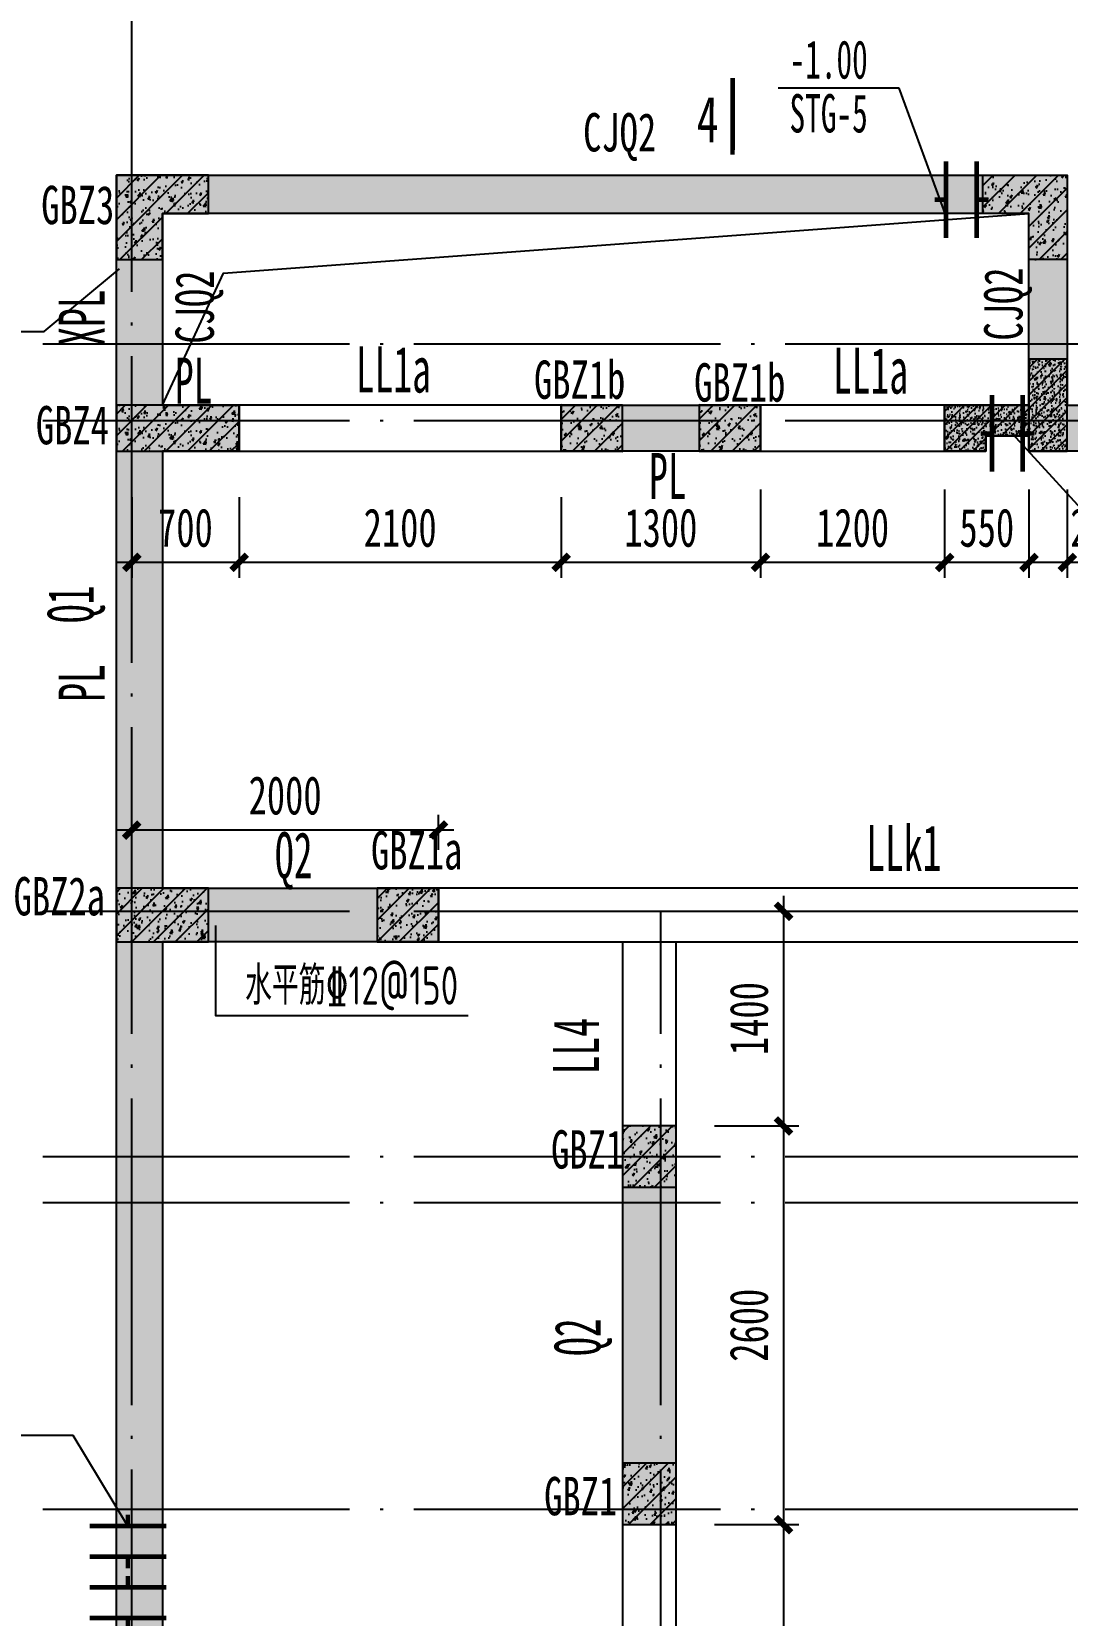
# Model space of a CAD drawing. Extents: x -3200781797 to -8106663, y 494714 to 1244925.
# Drawn here: x -8172784 to -8166032, y 610801 to 621129 of the extents above; entities that cross this region are included whole.
import ezdxf

# ---------------------------------------------------------------- set-up
doc = ezdxf.new("R2010")
doc.units = 0
doc.header["$LTSCALE"] = 1000
doc.header["$MEASUREMENT"] = 0
for name, pattern in [('3#-轴线$0$DOTE', [2.42, 2, -0.2, 0.02, -0.2]), ('3#4#5#模板$0$CONTINOUS', [0]), ('CONTINOUS', [0]), ('DASH', [0.35, 0.25, -0.1])]:
    doc.linetypes.add(name, pattern=pattern)
doc.layers.get('Defpoints').update_dxf_attribs({"color": 30, "linetype": 'DASH'})
for name, color, linetype in [('1----SD', 40, 'Continuous'), ('3#-夹层$0$S-SLAB-HOLE', 5, 'Continuous'), ('3#-夹层$0$S-WALL', 40, 'Continuous'), ('3#-夹层$0$S-WALL-BEAM', 120, 'Continuous'), ('3#-夹层$0$S-WALL-HATC', 253, 'Continuous'), ('3#-轴线$0$A-ANNO-DOTE', 10, '3#-轴线$0$DOTE'), ('3#4#5#模板$0$S-ANNO-TEXT', 7, 'Continuous'), ('3#4#5#模板$0$S-SLAB-TEXT', 120, 'Continuous'), ('3#4#5#模板$0$S-WALL-COLU', 252, '3#4#5#模板$0$CONTINOUS'), ('3#4#5#模板$0$S-WALL-COLU-HATC', 16, 'Continuous'), ('DIM', 3, 'Continuous'), ('DIM_其它', 3, 'Continuous'), ('S-PC-FQ-WYQ', 4, 'Continuous'), ('S-WALL-BEAM-TEXT', 2, 'Continuous'), ('S-WALL-COLU-TEXT', 2, 'Continuous'), ('S-WALL-DIMS', 50, 'Continuous'), ('THICK', 6, 'Continuous')]:
    doc.layers.add(name, color=color, linetype=linetype)
doc.layers.add('3#4#5#模板$0$结构板边线', color=2, linetype='Continuous', plot=False)
doc.layers.add('WALL-TEXT', color=2, linetype='Continuous', lineweight=25)
doc.layers.add('设备条件', color=5, linetype='Continuous', lineweight=30)
doc.styles.add('TSSD_Dimension', font='', dxfattribs={"width": 0.7})
doc.styles.add('TSSD_Rein', font='tssdeng.shx', dxfattribs={"width": 0.7, "bigfont": 'hztxt.shx'})
doc.styles.add('楷体', font='', dxfattribs={"width": 0.6})
doc.styles.add('楷体GB312', font='', dxfattribs={"width": 0.8})
doc.styles.get('TSSD_Dimension').set_extended_font_data('KaiTi_GB2312')
doc.styles.get('楷体').set_extended_font_data('KaiTi_GB2312')
doc.styles.get('楷体GB312').set_extended_font_data('楷体_GB2312')
doc.dimstyles.new('TSSD_100_100', dxfattribs={"dimtxt": 250, "dimasz": 100, "dimexe": 100, "dimexo": 250, "dimgap": 100, "dimtad": 1, "dimdec": 0, "dimzin": 0, "dimdsep": 46, "dimtxsty": 'TSSD_Dimension', "dimblk": 'ARCHTICK', "dimcen": 0, "dimdle": 100, "dimclrt": 7, "dimadec": 0, "dimazin": 0, "dimtfac": 1, "dimtdec": 0, "dimtix": 1, "dimtmove": 2, "dimatfit": 3, "dimfxl": 1, "dimtolj": 1, "dimtzin": 0, "dimarcsym": 0})
pattern_1 = [(45, (-8314973.59, 687149.62), (-44.194174, 44.194174), [])]

# ---------------------------------------------------------------- blocks, each defined once
blk = doc.blocks.new('_ArchTick')
at = {"color": 0, "linetype": 'ByBlock', "const_width": 0.4}
blk.add_lwpolyline([(-0.5, -0.5), (0.5, 0.5)], dxfattribs=at)
blk = doc.blocks.new('*D310')
at = {"layer": 'Defpoints', "color": 0, "transparency": 16777216}
for p in [(-8168582, 613993), (-8168582, 611393), (-8167882, 611393)]:
    blk.add_point(p, dxfattribs=at)
at = {"layer": 'S-WALL-DIMS', "color": 0, "lineweight": -2, "transparency": 16777216}
for p, q in [((-8167882, 614093), (-8167882, 611293)), ((-8168332, 613993), (-8167782, 613993)), ((-8168332, 611393), (-8167782, 611393))]:
    blk.add_line(p, q, dxfattribs=at)
at = {"layer": 'S-WALL-DIMS', "color": 0, "lineweight": -2, "transparency": 16777216, "xscale": 100, "yscale": 100, "zscale": 100}
for p, rotation in [((-8167882, 613993), 90), ((-8167882, 611393), 270)]:
    blk.add_blockref('_ArchTick', p, dxfattribs=dict(at, rotation=rotation))
at = {"layer": 'S-WALL-DIMS', "color": 7, "transparency": 16777216, "insert": (-8168107, 612693), "char_height": 250, "attachment_point": 5, "rotation": 90, "style": 'TSSD_Dimension'}
blk.add_mtext('\\A1;2600', dxfattribs=at)
blk = doc.blocks.new('*D205')
at = {"layer": 'Defpoints', "color": 0, "transparency": 16777216}
for p in [(-8168582, 615393), (-8168582, 613993), (-8167882, 613993)]:
    blk.add_point(p, dxfattribs=at)
at = {"layer": 'S-WALL-DIMS', "color": 0, "lineweight": -2, "transparency": 16777216}
for p, q in [((-8167882, 615493), (-8167882, 613893)), ((-8168332, 615393), (-8167782, 615393)), ((-8168332, 613993), (-8167782, 613993))]:
    blk.add_line(p, q, dxfattribs=at)
at = {"layer": 'S-WALL-DIMS', "color": 0, "lineweight": -2, "transparency": 16777216, "xscale": 100, "yscale": 100, "zscale": 100}
for p, rotation in [((-8167882, 615393), 90), ((-8167882, 613993), 270)]:
    blk.add_blockref('_ArchTick', p, dxfattribs=dict(at, rotation=rotation))
at = {"layer": 'S-WALL-DIMS', "color": 7, "transparency": 16777216, "insert": (-8168107, 614693), "char_height": 250, "attachment_point": 5, "rotation": 90, "style": 'TSSD_Dimension'}
blk.add_mtext('\\A1;1400', dxfattribs=at)
blk = doc.blocks.new('*D207')
at = {"layer": 'Defpoints', "color": 0, "transparency": 16777216}
for p in [(-8168582, 611393), (-8168582, 608593), (-8167882, 608593)]:
    blk.add_point(p, dxfattribs=at)
at = {"layer": 'S-WALL-DIMS', "color": 0, "lineweight": -2, "transparency": 16777216}
for p, q in [((-8167882, 611493), (-8167882, 608493)), ((-8168332, 611393), (-8167782, 611393)), ((-8168332, 608593), (-8167782, 608593))]:
    blk.add_line(p, q, dxfattribs=at)
at = {"layer": 'S-WALL-DIMS', "color": 0, "lineweight": -2, "transparency": 16777216, "xscale": 100, "yscale": 100, "zscale": 100}
for p, rotation in [((-8167882, 611393), 90), ((-8167882, 608593), 270)]:
    blk.add_blockref('_ArchTick', p, dxfattribs=dict(at, rotation=rotation))
at = {"layer": 'S-WALL-DIMS', "color": 7, "transparency": 16777216, "insert": (-8168107, 609993), "char_height": 250, "attachment_point": 5, "rotation": 90, "style": 'TSSD_Dimension'}
blk.add_mtext('\\A1;2800', dxfattribs=at)
blk = doc.blocks.new('*D613')
at = {"layer": 'Defpoints', "color": 0, "transparency": 16777216}
for p in [(-8172132, 618343), (-8171432, 618343), (-8172132, 617668)]:
    blk.add_point(p, dxfattribs=at)
at = {"layer": 'S-WALL-DIMS', "color": 0, "lineweight": -2, "transparency": 16777216}
for p, q in [((-8172132, 618093), (-8172132, 617568)), ((-8171432, 618093), (-8171432, 617568)), ((-8171332, 617668), (-8172232, 617668))]:
    blk.add_line(p, q, dxfattribs=at)
at = {"layer": 'S-WALL-DIMS', "color": 0, "lineweight": -2, "transparency": 16777216, "xscale": 100, "yscale": 100, "zscale": 100, "rotation": 180}
blk.add_blockref('_ArchTick', (-8172132, 617668), dxfattribs=at)
at = {"layer": 'S-WALL-DIMS', "color": 0, "lineweight": -2, "transparency": 16777216, "xscale": 100, "yscale": 100, "zscale": 100}
blk.add_blockref('_ArchTick', (-8171432, 617668), dxfattribs=at)
at = {"layer": 'S-WALL-DIMS', "color": 7, "transparency": 16777216, "insert": (-8171782, 617893), "char_height": 250, "attachment_point": 5, "style": 'TSSD_Dimension'}
blk.add_mtext('\\A1;700', dxfattribs=at)
blk = doc.blocks.new('*D614')
at = {"layer": 'Defpoints', "color": 0, "transparency": 16777216}
for p in [(-8171432, 618343), (-8169332, 618343), (-8171432, 617668)]:
    blk.add_point(p, dxfattribs=at)
at = {"layer": 'S-WALL-DIMS', "color": 0, "lineweight": -2, "transparency": 16777216}
for p, q in [((-8171432, 618093), (-8171432, 617568)), ((-8169332, 618093), (-8169332, 617568)), ((-8169232, 617668), (-8171532, 617668))]:
    blk.add_line(p, q, dxfattribs=at)
at = {"layer": 'S-WALL-DIMS', "color": 0, "lineweight": -2, "transparency": 16777216, "xscale": 100, "yscale": 100, "zscale": 100, "rotation": 180}
blk.add_blockref('_ArchTick', (-8171432, 617668), dxfattribs=at)
at = {"layer": 'S-WALL-DIMS', "color": 0, "lineweight": -2, "transparency": 16777216, "xscale": 100, "yscale": 100, "zscale": 100}
blk.add_blockref('_ArchTick', (-8169332, 617668), dxfattribs=at)
at = {"layer": 'S-WALL-DIMS', "color": 7, "transparency": 16777216, "insert": (-8170382, 617893), "char_height": 250, "attachment_point": 5, "style": 'TSSD_Dimension'}
blk.add_mtext('\\A1;2100', dxfattribs=at)
blk = doc.blocks.new('*D615')
at = {"layer": 'Defpoints', "color": 0, "transparency": 16777216}
for p in [(-8169332, 618343), (-8168032, 618393), (-8169332, 617668)]:
    blk.add_point(p, dxfattribs=at)
at = {"layer": 'S-WALL-DIMS', "color": 0, "lineweight": -2, "transparency": 16777216}
for p, q in [((-8168032, 618143), (-8168032, 617568)), ((-8169332, 618093), (-8169332, 617568)), ((-8167932, 617668), (-8169432, 617668))]:
    blk.add_line(p, q, dxfattribs=at)
at = {"layer": 'S-WALL-DIMS', "color": 0, "lineweight": -2, "transparency": 16777216, "xscale": 100, "yscale": 100, "zscale": 100, "rotation": 180}
blk.add_blockref('_ArchTick', (-8169332, 617668), dxfattribs=at)
at = {"layer": 'S-WALL-DIMS', "color": 0, "lineweight": -2, "transparency": 16777216, "xscale": 100, "yscale": 100, "zscale": 100}
blk.add_blockref('_ArchTick', (-8168032, 617668), dxfattribs=at)
at = {"layer": 'S-WALL-DIMS', "color": 7, "transparency": 16777216, "insert": (-8168682, 617893), "char_height": 250, "attachment_point": 5, "style": 'TSSD_Dimension'}
blk.add_mtext('\\A1;1300', dxfattribs=at)
blk = doc.blocks.new('*D616')
at = {"layer": 'Defpoints', "color": 0, "transparency": 16777216}
for p in [(-8168032, 618393), (-8166832, 618393), (-8168032, 617668)]:
    blk.add_point(p, dxfattribs=at)
at = {"layer": 'S-WALL-DIMS', "color": 0, "lineweight": -2, "transparency": 16777216}
for p, q in [((-8168032, 618143), (-8168032, 617568)), ((-8166832, 618143), (-8166832, 617568)), ((-8166732, 617668), (-8168132, 617668))]:
    blk.add_line(p, q, dxfattribs=at)
at = {"layer": 'S-WALL-DIMS', "color": 0, "lineweight": -2, "transparency": 16777216, "xscale": 100, "yscale": 100, "zscale": 100, "rotation": 180}
blk.add_blockref('_ArchTick', (-8168032, 617668), dxfattribs=at)
at = {"layer": 'S-WALL-DIMS', "color": 0, "lineweight": -2, "transparency": 16777216, "xscale": 100, "yscale": 100, "zscale": 100}
blk.add_blockref('_ArchTick', (-8166832, 617668), dxfattribs=at)
at = {"layer": 'S-WALL-DIMS', "color": 7, "transparency": 16777216, "insert": (-8167432, 617893), "char_height": 250, "attachment_point": 5, "style": 'TSSD_Dimension'}
blk.add_mtext('\\A1;1200', dxfattribs=at)
blk = doc.blocks.new('*D617')
at = {"layer": 'Defpoints', "color": 0, "transparency": 16777216}
for p in [(-8166832, 618393), (-8166282, 618393), (-8166832, 617668)]:
    blk.add_point(p, dxfattribs=at)
at = {"layer": 'S-WALL-DIMS', "color": 0, "lineweight": -2, "transparency": 16777216}
for p, q in [((-8166832, 618143), (-8166832, 617568)), ((-8166282, 618143), (-8166282, 617568)), ((-8166182, 617668), (-8166932, 617668))]:
    blk.add_line(p, q, dxfattribs=at)
at = {"layer": 'S-WALL-DIMS', "color": 0, "lineweight": -2, "transparency": 16777216, "xscale": 100, "yscale": 100, "zscale": 100, "rotation": 180}
blk.add_blockref('_ArchTick', (-8166832, 617668), dxfattribs=at)
at = {"layer": 'S-WALL-DIMS', "color": 0, "lineweight": -2, "transparency": 16777216, "xscale": 100, "yscale": 100, "zscale": 100}
blk.add_blockref('_ArchTick', (-8166282, 617668), dxfattribs=at)
at = {"layer": 'S-WALL-DIMS', "color": 7, "transparency": 16777216, "insert": (-8166557, 617893), "char_height": 250, "attachment_point": 5, "style": 'TSSD_Dimension'}
blk.add_mtext('\\A1;550', dxfattribs=at)
blk = doc.blocks.new('*D618')
at = {"layer": 'Defpoints', "color": 0, "transparency": 16777216}
for p in [(-8172132, 615922), (-8172132, 615543), (-8170132, 615543)]:
    blk.add_point(p, dxfattribs=at)
at = {"layer": 'DIM', "color": 0, "lineweight": -2, "transparency": 16777216}
for p, q in [((-8172132, 615793), (-8172132, 616022)), ((-8170132, 615793), (-8170132, 616022)), ((-8170032, 615922), (-8172232, 615922))]:
    blk.add_line(p, q, dxfattribs=at)
at = {"layer": 'DIM', "color": 0, "lineweight": -2, "transparency": 16777216, "xscale": 100, "yscale": 100, "zscale": 100, "rotation": 180}
blk.add_blockref('_ArchTick', (-8172132, 615922), dxfattribs=at)
at = {"layer": 'DIM', "color": 0, "lineweight": -2, "transparency": 16777216, "xscale": 100, "yscale": 100, "zscale": 100}
blk.add_blockref('_ArchTick', (-8170132, 615922), dxfattribs=at)
at = {"layer": 'DIM', "color": 7, "transparency": 16777216, "insert": (-8171132, 616147), "char_height": 250, "attachment_point": 5, "style": 'TSSD_Dimension'}
blk.add_mtext('\\A1;2000', dxfattribs=at)
blk = doc.blocks.new('xpl-jia-3')
at = {"layer": 'S-WALL-BEAM-TEXT', "style": '楷体', "width": 0.6}
for s, p in [('XPL', (-8222309, 619081)), ('PL', (-8222309, 616759))]:
    blk.add_text(s, height=300, rotation=90, dxfattribs=at).set_placement(p)
for p in [(-8221851, 618704), (-8218759, 618082)]:
    blk.add_text('PL', height=300, dxfattribs=at).set_placement(p)
blk = doc.blocks.new('3-an-jia')
at = {"layer": 'S-WALL-COLU-TEXT', "style": '楷体GB312', "width": 0.7}
for s, p in [('GBZ3', (-7972664, 619869)), ('GBZ1b', (-7969451, 618730)), ('GBZ1b', (-7968407, 618712)), ('GBZ4', (-7972699, 618433)), ('GBZ1a', (-7970514, 615661)), ('GBZ2a', (-7972844, 615361)), ('GBZ1', (-7969340, 613710)), ('GBZ1', (-7969385, 611449))]:
    blk.add_text(s, height=250, dxfattribs=at).set_placement(p)
blk = doc.blocks.new('*D724')
at = {"layer": 'Defpoints', "color": 0, "transparency": 16777216}
for p in [(-8166282, 618393), (-8166032, 618393), (-8166282, 617668)]:
    blk.add_point(p, dxfattribs=at)
at = {"layer": 'S-WALL-DIMS', "color": 0, "lineweight": -2, "transparency": 16777216}
for p, q in [((-8166282, 618143), (-8166282, 617568)), ((-8166032, 618143), (-8166032, 617568)), ((-8165932, 617668), (-8166382, 617668))]:
    blk.add_line(p, q, dxfattribs=at)
at = {"layer": 'S-WALL-DIMS', "color": 0, "lineweight": -2, "transparency": 16777216, "xscale": 100, "yscale": 100, "zscale": 100, "rotation": 180}
blk.add_blockref('_ArchTick', (-8166282, 617668), dxfattribs=at)
at = {"layer": 'S-WALL-DIMS', "color": 0, "lineweight": -2, "transparency": 16777216, "xscale": 100, "yscale": 100, "zscale": 100}
blk.add_blockref('_ArchTick', (-8166032, 617668), dxfattribs=at)
at = {"layer": 'S-WALL-DIMS', "color": 7, "transparency": 16777216, "insert": (-8165834, 617893), "char_height": 250, "attachment_point": 5, "style": 'TSSD_Dimension'}
blk.add_mtext('\\A1;250', dxfattribs=at)
blk = doc.blocks.new('q1')
at = {"layer": 'WALL-TEXT', "style": '楷体', "width": 0.6}
for s, rotation, p in [('Q1', 90, (-8168181, 468569)), ('Q2', 89.9999, (-8164876, 463790))]:
    blk.add_text(s, height=300, rotation=rotation, dxfattribs=at).set_placement(p)
blk.add_text('Q2', height=300, dxfattribs=at).set_placement((-8166999, 466906))
blk = doc.blocks.new('$VALVE$00000553')
at = {"const_width": 30}
for points in [[(0, 100), (-250, 100), (-250, 100)], [(0, 100), (0, 175)], [(0, 100), (250, 100), (250, 100)], [(-250, -100), (-250, -100), (0, -100)], [(250, -100), (250, -100), (0, -100)], [(0, -175), (0, -100)]]:
    blk.add_lwpolyline(points, dxfattribs=at)
blk = doc.blocks.new('A$C5af27e0e')
at = {"layer": 'DIM_其它'}
for p, q in [((-3796, 5577), (-4586, 5577)), ((-3490, 4742), (-3796, 5577)), ((-3060, 3325), (-2188, 2372)), ((-9182, -3209), (-10089, -3209)), ((-8825, -3800), (-9182, -3209))]:
    blk.add_line(p, q, dxfattribs=at)
at = {"layer": '1----SD', "linetype": 'CONTINOUS'}
for p, rotation in [((-3390, 4850), 270), ((-3090, 3325), 270), ((-8825, -3900), 180), ((-8825, -4300), 180)]:
    blk.add_blockref('$VALVE$00000553', p, dxfattribs=dict(at, rotation=rotation))
at = {"layer": '设备条件', "color": 40, "style": '楷体', "width": 0.6}
for s, p in [('-1.00', (-4511, 5639)), ('STG-5', (-4511, 5288))]:
    blk.add_text(s, height=250, dxfattribs=at).set_placement(p)
blk = doc.blocks.new('3#-轴线')
at = {"layer": '3#-轴线$0$A-ANNO-DOTE'}
for points in [[(0, -16100), (0, 5500)], [(-3000, 500), (44800, 500)], [(-3000, 0), (44800, 0)], [(-3000, -3200), (44800, -3200)], [(3450, -16100), (3450, -3200)], [(-3000, -4800), (44800, -4800)], [(-3000, -5100), (44800, -5100)], [(-3000, -7100), (44800, -7100)]]:
    blk.add_lwpolyline(points, dxfattribs=at)
blk = doc.blocks.new('3#-夹层')
at = {"layer": '3#-夹层$0$S-WALL-HATC'}
h = blk.add_hatch(color=256, dxfattribs=at)
h.paths.add_polyline_path([(13550, -11200), (13950, -11200), (13950, -10850), (13550, -10850), (13550, -4800), (13550, -4700), (13250, -4700), (13250, -4800), (13250, -10900), (10600, -10900), (10600, -7200), (11750, -7200), (11750, -4700), (8800, -4700), (8800, -4600), (8500, -4600), (8500, -5000), (9050, -5000), (9050, -7300), (10300, -7300), (10300, -10850), (9850, -10850), (9850, -11200), (10300, -11200), (10300, -12400), (3550, -12400), (3550, -12000), (3200, -12000), (3200, -12400), (200, -12400), (200, -11200), (700, -11200), (700, -10850), (200, -10850), (200, -5050), (200, -4450), (200, -3400), (2000, -3400), (2000, -3050), (200, -3050), (200, -200), (700, -200), (700, 100), (200, 100), (200, 1350), (5850, 1350), (5850, 100), (5300, 100), (5300, -200), (5570, -200), (5570, -100), (5850, -100), (5850, -200), (6300, -200), (8500, -200), (8500, -3050), (7800, -3050), (7800, -3400), (8500, -3400), (8800, -3400), (8800, -3300), (8800, 100), (6100, 100), (6100, 1600), (-100, 1600), (-100, -11100), (-100, -12700), (3450, -12700), (10600, -12700), (10600, -11200), (13250, -11200), (13250, -12700), (28550, -12700), (28550, -11200), (31200, -11200), (31200, -12700), (41900, -12700), (41900, 1600), (35700, 1600), (35700, 100), (33000, 100), (33000, -3300), (33000, -3400), (33300, -3400), (34000, -3400), (34000, -3050), (33300, -3050), (33300, -200), (35500, -200), (35950, -200), (35950, -100), (36230, -100), (36230, -200), (36500, -200), (36500, 100), (35950, 100), (35950, 1350), (41600, 1350), (41600, 100), (41100, 100), (41100, -200), (41600, -200), (41600, -3050), (39800, -3050), (39800, -3400), (41600, -3400), (41600, -4450), (41600, -5050), (41600, -10850), (41100, -10850), (41100, -11200), (41600, -11200), (41600, -12400), (38600, -12400), (38600, -12000), (38250, -12000), (38250, -12400), (31500, -12400), (31500, -11200), (31950, -11200), (31950, -10850), (31500, -10850), (31500, -7300), (32750, -7300), (32750, -5000), (33300, -5000), (33300, -4600), (33000, -4600), (33000, -4700), (30050, -4700), (30050, -7200), (31200, -7200), (31200, -10900), (28550, -10900), (28550, -4800), (28550, -4700), (28250, -4700), (28250, -4800), (28250, -10850), (27850, -10850), (27850, -11200), (28250, -11200), (28250, -12400), (21075, -12400), (21075, -11200), (21600, -11200), (21600, -10850), (21075, -10850), (21075, -5300), (21800, -5300), (21800, -3400), (24100, -3400), (24450, -3400), (26148, -3400), (26148, -3100), (24350, -3100), (21500, -3100), (21500, -5000), (20900, -5000), (20300, -5000), (20300, -3100), (17452, -3100), (15652, -3100), (15652, -3400), (17350, -3400), (17700, -3400), (20000, -3400), (20000, -5300), (20725, -5300), (20725, -10850), (20200, -10850), (20200, -11200), (20725, -11200), (20725, -12400), (13550, -12400)])
h.paths.add_polyline_path([(11550, -7000), (9350, -7000), (9350, -4900), (11550, -4900)], flags=16)
h.paths.add_polyline_path([(30250, -7000), (30250, -4900), (32450, -4900), (32450, -7000)], flags=16)
for points in [[(2800, -200), (2800, 100), (4100, 100), (4100, -200)], [(3550, -4600), (3200, -4600), (3200, -7200), (3550, -7200)]]:
    blk.add_hatch(color=256, dxfattribs=at).paths.add_polyline_path(points)
at = {"layer": '3#-夹层$0$S-SLAB-HOLE'}
blk.add_lwpolyline([(200, 100), (598, 961), (5850, 1350)], dxfattribs=at)
at = {"layer": '3#-夹层$0$S-WALL'}
for points in [[(-100, -11100), (-100, 1600), (6100, 1600), (6100, 1600), (6100, 100), (8800, 100)], [(6300, -200), (5850, -200), (5850, -100), (5570, -100), (5570, -200), (5300, -200), (5300, 100), (5850, 100), (5850, 1350), (200, 1350), (200, 100), (700, 100), (700, -200), (200, -200), (200, -3050), (2000, -3050), (2000, -3400), (200, -3400), (200, -4450), (200, -4450), (200, -5050), (200, -5050), (200, -10850)]]:
    blk.add_lwpolyline(points, dxfattribs=at)
for points in [[(2800, -200), (2800, 100), (4100, 100), (4100, -200)], [(3550, -4600), (3200, -4600), (3200, -7200), (3550, -7200)]]:
    blk.add_lwpolyline(points, close=True, dxfattribs=at)
at = {"layer": '3#-夹层$0$S-WALL-BEAM'}
for p, q in [((7800, -3050), (2000, -3050)), ((2000, -3400), (7800, -3400)), ((3200, -3400), (3200, -4600)), ((3550, -4600), (3550, -3400)), ((3200, -7200), (3200, -10000)), ((3550, -10000), (3550, -7200))]:
    blk.add_line(p, q, dxfattribs=at)
for points in [[(700, -200), (2800, -200), (2800, 100), (700, 100)], [(4100, -200), (5300, -200), (5300, 100), (4100, 100)]]:
    blk.add_lwpolyline(points, close=True, dxfattribs=at)
at = {"layer": '3#-夹层$0$S-SLAB-HOLE'}
blk.add_blockref('3#-轴线', (0, 0), dxfattribs=at)
blk = doc.blocks.new('3#4#5#模板$0$A$C3a591143')
at = {"layer": '3#4#5#模板$0$结构板边线'}
blk.add_lwpolyline([(3530, 13715), (3530, 14215), (4030, 14215)], dxfattribs=at)

msp = doc.modelspace()

# ---------------------------------------------------------------- hatches: boundary and pattern name
at = {"layer": '3#4#5#模板$0$S-WALL-COLU-HATC'}
h = msp.add_hatch(dxfattribs=at)
h.set_pattern_fill('ARMORED', color=256, scale=10, style=0)
h.set_pattern_definition([(50, (-4148.7, 150252.74), (143.4520365, -12.550427), [15, -165]), (355, (-4148.7, 150252.74), (-27.7502667, 150.4384267), [12, -132]), (100.4514, (-4136.75, 150251.7), (115.7018763, 137.8879084), [12.748038, -140.2284224]), (46.1842, (-4148.7, 150292.74), (213.4482097, -33.103803), [22.5, -247.5]), (96.6356, (-4130.91, 150289.99), (186.932541, 194.823574), [19.1220576, -210.3426]), (351.1842, (-4148.7, 150292.74), (186.932389, 194.82372), [18, -198]), (21, (-4128.7, 150282.74), (119.3814104, -80.5237781), [15, -165]), (326, (-4128.7, 150282.74), (48.6630664, 145.030009), [12, -132]), (71.4514, (-4118.75, 150276.03), (168.0445257, 64.5060993), [12.748038, -140.2284224]), (37.5, (-4148.7, 150252.744), (2.43197106, 66.57877077), [0, -130.4, 0, -134, 0, -132.5]), (7.5, (-4148.7, 150252.744), (52.6139075, 78.8823424), [0, -76.4, 0, -127.4, 0, -50.5]), (327.5, (-4193.3, 150252.744), (106.76448723, -4.51097435), [0, -50, 0, -156, 0, -207]), (317.5, (-4213.3, 150252.74), (116.6372339, 20.0209965), [0, -65, 0, -103.6, 0, -147]), (45, (-4148.7, 150252.74), (-70.7106781, 70.7106781), [])])
h.paths.add_polyline_path([(-8171932.3, 619942.8), (-8171632.3, 619942.8), (-8171632.3, 620192.8), (-8172232.3, 620192.8), (-8172232.3, 619642.8), (-8171932.3, 619642.8)])
h = msp.add_hatch(dxfattribs=at)
h.set_pattern_fill('ARMORED', color=256, scale=10, style=0)
h.set_pattern_definition([(50, (-3104.9, 150252.74), (143.4520365, -12.550427), [15, -165]), (355, (-3104.9, 150252.74), (-27.7502667, 150.4384267), [12, -132]), (100.4514, (-3092.94, 150251.7), (115.7018763, 137.8879084), [12.748038, -140.2284224]), (46.1842, (-3104.9, 150292.74), (213.4482097, -33.103803), [22.5, -247.5]), (96.6356, (-3087.1, 150289.99), (186.932541, 194.823574), [19.1220576, -210.3426]), (351.1842, (-3104.9, 150292.74), (186.932389, 194.82372), [18, -198]), (21, (-3084.9, 150282.74), (119.3814104, -80.5237781), [15, -165]), (326, (-3084.9, 150282.74), (48.6630664, 145.030009), [12, -132]), (71.4514, (-3074.95, 150276.03), (168.0445257, 64.5060993), [12.748038, -140.2284224]), (37.5, (-3104.895, 150252.744), (2.43197106, 66.57877077), [0, -130.4, 0, -134, 0, -132.5]), (7.5, (-3104.895, 150252.744), (52.6139075, 78.8823424), [0, -76.4, 0, -127.4, 0, -50.5]), (327.5, (-3149.495, 150252.744), (106.76448723, -4.51097435), [0, -50, 0, -156, 0, -207]), (317.5, (-3169.495, 150252.74), (116.6372339, 20.0209965), [0, -65, 0, -103.6, 0, -147]), (45, (-3104.89, 150252.74), (-70.7106781, 70.7106781), [])])
h.paths.add_polyline_path([(-8166282, 619942.8), (-8166582, 619942.8), (-8166582, 620192.8), (-8166032, 620192.8), (-8166032, 619642.8), (-8166282, 619642.8)])
h = msp.add_hatch(dxfattribs=at)
h.set_pattern_fill('AR-CONC', color=256, scale=10)
h.set_pattern_definition([(50, (-8153895.187, 381134.94), (71.726018, -6.275213), [7.5, -82.5]), (355, (-8153895.19, 381134.94), (-13.875133, 75.219213), [6, -66]), (100.4514, (-8153889.21, 381134.416), (57.850938, 68.943954), [6.37402, -70.114211]), (46.1842, (-8153895.19, 381154.94), (106.724105, -16.5519), [11.25, -123.75]), (96.6356, (-8153886.29, 381153.56), (93.46627, 97.411787), [9.56103, -105.1713]), (351.1842, (-8153895.19, 381154.94), (93.466195, 97.41186), [9, -99]), (21, (-8153885.187, 381149.94), (59.690705, -40.261889), [7.5, -82.5]), (326, (-8153885.19, 381149.94), (24.331533, 72.515005), [6, -66]), (71.4514, (-8153880.21, 381146.584), (84.022263, 32.25305), [6.37402, -70.114211]), (37.5, (-8153895.187, 381134.94), (1.2159855, 33.2893854), [0, -65.2, 0, -67, 0, -66.25]), (7.5, (-8153895.187, 381134.94), (26.306954, 39.441171), [0, -38.2, 0, -63.7, 0, -25.25]), (327.5, (-8153917.487, 381134.94), (53.3822436, -2.2554872), [0, -25, 0, -78, 0, -103.5]), (317.5, (-8153927.487, 381134.94), (58.318617, 10.010498), [0, -32.5, 0, -51.8, 0, -73.5])])
h.paths.add_polyline_path([(-8166032.3, 618992.8), (-8166282.3, 618992.8), (-8166282.3, 618392.8), (-8166032.3, 618392.8)])
h = msp.add_hatch(dxfattribs=at)
h.set_pattern_fill('ANSI31', color=256, scale=500, style=0)
h.set_pattern_definition(pattern_1)
h.paths.add_polyline_path([(-8166282.3, 618992.8), (-8166282.3, 618392.8), (-8166032.3, 618392.8), (-8166032.3, 618992.8)])
h = msp.add_hatch(dxfattribs=at)
h.set_pattern_fill('ARMORED', color=256, scale=10, style=0)
h.set_pattern_definition([(50, (-4148.7, 148702.74), (143.4520365, -12.550427), [15, -165]), (355, (-4148.7, 148702.74), (-27.7502667, 150.4384267), [12, -132]), (100.4514, (-4136.75, 148701.7), (115.7018763, 137.8879084), [12.748038, -140.2284224]), (46.1842, (-4148.7, 148742.74), (213.4482097, -33.103803), [22.5, -247.5]), (96.6356, (-4130.91, 148739.99), (186.932541, 194.823574), [19.1220576, -210.3426]), (351.1842, (-4148.7, 148742.74), (186.932389, 194.82372), [18, -198]), (21, (-4128.7, 148732.74), (119.3814104, -80.5237781), [15, -165]), (326, (-4128.7, 148732.74), (48.6630664, 145.030009), [12, -132]), (71.4514, (-4118.75, 148726.03), (168.0445257, 64.5060993), [12.748038, -140.2284224]), (37.5, (-4148.7, 148702.744), (2.43197106, 66.57877077), [0, -130.4, 0, -134, 0, -132.5]), (7.5, (-4148.7, 148702.744), (52.6139075, 78.8823424), [0, -76.4, 0, -127.4, 0, -50.5]), (327.5, (-4193.3, 148702.744), (106.76448723, -4.51097435), [0, -50, 0, -156, 0, -207]), (317.5, (-4213.3, 148702.74), (116.6372339, 20.0209965), [0, -65, 0, -103.6, 0, -147]), (45, (-4148.7, 148702.74), (-70.7106781, 70.7106781), [])])
h.paths.add_polyline_path([(-8171932.3, 618392.8), (-8171432.3, 618392.8), (-8171432.3, 618692.8), (-8172232.3, 618692.8), (-8172232.3, 618392.8)])
h = msp.add_hatch(dxfattribs=at)
h.set_pattern_fill('ARMORED', color=256, scale=20, style=0)
h.set_pattern_definition([(50, (-2473.7, 151826.74), (143.4520365, -12.550427), [15, -165]), (355, (-2473.7, 151826.74), (-27.7502667, 150.4384267), [12, -132]), (100.4514, (-2461.75, 151825.7), (115.7018763, 137.8879084), [12.748038, -140.2284224]), (46.1842, (-2473.7, 151866.74), (213.4482097, -33.103803), [22.5, -247.5]), (96.6356, (-2455.91, 151863.98), (186.932541, 194.823574), [19.1220576, -210.3426]), (351.1842, (-2473.7, 151866.74), (186.932389, 194.82372), [18, -198]), (21, (-2453.7, 151856.74), (119.3814104, -80.5237781), [15, -165]), (326, (-2453.7, 151856.74), (48.6630664, 145.030009), [12, -132]), (71.4514, (-2443.75, 151850.03), (168.0445257, 64.5060993), [12.748038, -140.2284224]), (37.5, (-2473.7, 151826.74), (2.43197106, 66.57877077), [0, -130.4, 0, -134, 0, -132.5]), (7.5, (-2473.7, 151826.74), (52.6139075, 78.8823424), [0, -76.4, 0, -127.4, 0, -50.5]), (327.5, (-2518.3, 151826.74), (106.76448723, -4.51097435), [0, -50, 0, -156, 0, -207]), (317.5, (-2538.3, 151826.74), (116.6372339, 20.0209965), [0, -65, 0, -103.6, 0, -147]), (45, (-2473.7, 151826.74), (-70.7106781, 70.7106781), [])])
h.paths.add_polyline_path([(-8169332.3, 618694.8), (-8169332.3, 618392.8), (-8168932.3, 618391.8), (-8168932.3, 618692.8)])
h = msp.add_hatch(dxfattribs=at)
h.set_pattern_fill('ARMORED', color=256, scale=20, style=0)
h.set_pattern_definition([(50, (-1573.7, 151827.74), (143.4520365, -12.550427), [15, -165]), (355, (-1573.7, 151827.74), (-27.7502667, 150.4384267), [12, -132]), (100.4514, (-1561.75, 151826.7), (115.7018763, 137.8879084), [12.748038, -140.2284224]), (46.1842, (-1573.7, 151867.74), (213.4482097, -33.103803), [22.5, -247.5]), (96.6356, (-1555.91, 151864.98), (186.932541, 194.823574), [19.1220576, -210.3426]), (351.1842, (-1573.7, 151867.74), (186.932389, 194.82372), [18, -198]), (21, (-1553.7, 151857.74), (119.3814104, -80.5237781), [15, -165]), (326, (-1553.7, 151857.74), (48.6630664, 145.030009), [12, -132]), (71.4514, (-1543.75, 151851.03), (168.0445257, 64.5060993), [12.748038, -140.2284224]), (37.5, (-1573.7, 151827.74), (2.43197106, 66.57877077), [0, -130.4, 0, -134, 0, -132.5]), (7.5, (-1573.7, 151827.74), (52.6139075, 78.8823424), [0, -76.4, 0, -127.4, 0, -50.5]), (327.5, (-1618.3, 151827.74), (106.76448723, -4.51097435), [0, -50, 0, -156, 0, -207]), (317.5, (-1638.3, 151827.74), (116.6372339, 20.0209965), [0, -65, 0, -103.6, 0, -147]), (45, (-1573.7, 151827.74), (-70.7106781, 70.7106781), [])])
h.paths.add_polyline_path([(-8168432.3, 618695.8), (-8168432.3, 618393.8), (-8168032.3, 618392.8), (-8168032.3, 618693.8)])
h = msp.add_hatch(dxfattribs=at)
h.set_pattern_fill('AR-CONC', color=256, scale=10)
h.set_pattern_definition([(50, (-8154395.187, 381084.94), (71.726018, -6.275213), [7.5, -82.5]), (355, (-8154395.19, 381084.94), (-13.875133, 75.219213), [6, -66]), (100.4514, (-8154389.21, 381084.416), (57.850938, 68.943954), [6.37402, -70.114211]), (46.1842, (-8154395.19, 381104.94), (106.724105, -16.5519), [11.25, -123.75]), (96.6356, (-8154386.29, 381103.56), (93.46627, 97.411787), [9.56103, -105.1713]), (351.1842, (-8154395.19, 381104.94), (93.466195, 97.41186), [9, -99]), (21, (-8154385.187, 381099.94), (59.690705, -40.261889), [7.5, -82.5]), (326, (-8154385.19, 381099.94), (24.331533, 72.515005), [6, -66]), (71.4514, (-8154380.21, 381096.584), (84.022263, 32.25305), [6.37402, -70.114211]), (37.5, (-8154395.187, 381084.94), (1.2159855, 33.2893854), [0, -65.2, 0, -67, 0, -66.25]), (7.5, (-8154395.187, 381084.94), (26.306954, 39.441171), [0, -38.2, 0, -63.7, 0, -25.25]), (327.5, (-8154417.487, 381084.94), (53.3822436, -2.2554872), [0, -25, 0, -78, 0, -103.5]), (317.5, (-8154427.487, 381084.94), (58.318617, 10.010498), [0, -32.5, 0, -51.8, 0, -73.5])])
h.paths.add_polyline_path([(-8166282.3, 618692.8), (-8166832.3, 618692.8), (-8166832.3, 618392.8), (-8166562.3, 618392.8), (-8166562.3, 618492.8), (-8166282.3, 618492.8)])
h = msp.add_hatch(dxfattribs=at)
h.set_pattern_fill('ANSI31', color=256, scale=500, style=0)
h.set_pattern_definition(pattern_1)
h.paths.add_polyline_path([(-8166832.3, 618392.8), (-8166562.3, 618392.8), (-8166562.3, 618492.8), (-8166282.3, 618492.8), (-8166282.3, 618692.8), (-8166832.3, 618692.8)])
h = msp.add_hatch(dxfattribs=at)
h.set_pattern_fill('ARMORED', color=256, scale=10, style=0)
h.set_pattern_definition([(50, (-4098.7, 148602.74), (143.4520365, -12.550427), [15, -165]), (355, (-4098.7, 148602.74), (-27.7502667, 150.4384267), [12, -132]), (100.4514, (-4086.75, 148601.7), (115.7018763, 137.8879084), [12.748038, -140.2284224]), (46.1842, (-4098.7, 148642.74), (213.4482097, -33.103803), [22.5, -247.5]), (96.6356, (-4080.91, 148639.99), (186.932541, 194.823574), [19.1220576, -210.3426]), (351.1842, (-4098.7, 148642.74), (186.932389, 194.82372), [18, -198]), (21, (-4078.7, 148632.74), (119.3814104, -80.5237781), [15, -165]), (326, (-4078.7, 148632.74), (48.6630664, 145.030009), [12, -132]), (71.4514, (-4068.75, 148626.03), (168.0445257, 64.5060993), [12.748038, -140.2284224]), (37.5, (-4098.7, 148602.744), (2.43197106, 66.57877077), [0, -130.4, 0, -134, 0, -132.5]), (7.5, (-4098.7, 148602.744), (52.6139075, 78.8823424), [0, -76.4, 0, -127.4, 0, -50.5]), (327.5, (-4143.3, 148602.744), (106.76448723, -4.51097435), [0, -50, 0, -156, 0, -207]), (317.5, (-4163.3, 148602.74), (116.6372339, 20.0209965), [0, -65, 0, -103.6, 0, -147]), (45, (-4098.7, 148602.74), (-70.7106781, 70.7106781), [])])
h.paths.add_polyline_path([(-8171882.3, 615192.8), (-8171632.3, 615192.8), (-8171632.3, 615542.8), (-8172232.3, 615542.8), (-8172232.3, 615192.8), (-8171882.3, 615192.8)])
h = msp.add_hatch(dxfattribs=at)
h.set_pattern_fill('ARMORED', color=256, scale=10, style=0)
h.set_pattern_definition([(50, (-4123.7, 148675.74), (143.4520365, -12.550427), [15, -165]), (355, (-4123.7, 148675.74), (-27.7502667, 150.4384267), [12, -132]), (100.4514, (-4111.75, 148674.7), (115.7018763, 137.8879084), [12.748038, -140.2284224]), (46.1842, (-4123.7, 148715.74), (213.4482097, -33.103803), [22.5, -247.5]), (96.6356, (-4105.91, 148712.98), (186.932541, 194.823574), [19.1220576, -210.3426]), (351.1842, (-4123.7, 148715.74), (186.932389, 194.82372), [18, -198]), (21, (-4103.7, 148705.74), (119.3814104, -80.5237781), [15, -165]), (326, (-4103.7, 148705.74), (48.6630664, 145.030009), [12, -132]), (71.4514, (-4093.75, 148699.03), (168.0445257, 64.5060993), [12.748038, -140.2284224]), (37.5, (-4123.7, 148675.74), (2.43197106, 66.57877077), [0, -130.4, 0, -134, 0, -132.5]), (7.5, (-4123.7, 148675.74), (52.6139075, 78.8823424), [0, -76.4, 0, -127.4, 0, -50.5]), (327.5, (-4168.3, 148675.74), (106.76448723, -4.51097435), [0, -50, 0, -156, 0, -207]), (317.5, (-4188.3, 148675.74), (116.6372339, 20.0209965), [0, -65, 0, -103.6, 0, -147]), (45, (-4123.7, 148675.74), (-70.7106781, 70.7106781), [])])
h.paths.add_polyline_path([(-8170132.3, 615542.8), (-8170532.3, 615542.8), (-8170532.3, 615192.8), (-8170132.3, 615192.8), (-8170132.3, 615476.6)])
h = msp.add_hatch(dxfattribs=at)
h.set_pattern_fill('ARMORED', color=256, scale=10, style=0)
h.set_pattern_definition([(50, (-4248.73, 148677.74), (143.4520365, -12.550427), [15, -165]), (355, (-4248.73, 148677.74), (-27.7502667, 150.4384267), [12, -132]), (100.4514, (-4236.77, 148676.7), (115.7018763, 137.8879084), [12.748038, -140.2284224]), (46.1842, (-4248.73, 148717.74), (213.4482097, -33.103803), [22.5, -247.5]), (96.6356, (-4230.94, 148714.98), (186.932541, 194.823574), [19.1220576, -210.3426]), (351.1842, (-4248.73, 148717.74), (186.932389, 194.82372), [18, -198]), (21, (-4228.73, 148707.74), (119.3814104, -80.5237781), [15, -165]), (326, (-4228.73, 148707.74), (48.6630664, 145.030009), [12, -132]), (71.4514, (-4218.78, 148701.03), (168.0445257, 64.5060993), [12.748038, -140.2284224]), (37.5, (-4248.725, 148677.74), (2.43197106, 66.57877077), [0, -130.4, 0, -134, 0, -132.5]), (7.5, (-4248.725, 148677.74), (52.6139075, 78.8823424), [0, -76.4, 0, -127.4, 0, -50.5]), (327.5, (-4293.325, 148677.74), (106.76448723, -4.51097435), [0, -50, 0, -156, 0, -207]), (317.5, (-4313.325, 148677.74), (116.6372339, 20.0209965), [0, -65, 0, -103.6, 0, -147]), (45, (-4248.73, 148677.74), (-70.7106781, 70.7106781), [])])
h.paths.add_polyline_path([(-8168932.3, 613992.8), (-8168932.3, 613592.8), (-8168582.3, 613592.8), (-8168582.3, 613992.8)])
h = msp.add_hatch(dxfattribs=at)
h.set_pattern_fill('ARMORED', color=256, scale=10, style=0)
h.set_pattern_definition([(50, (-4248.72, 148627.74), (143.4520365, -12.550427), [15, -165]), (355, (-4248.72, 148627.74), (-27.7502667, 150.4384267), [12, -132]), (100.4514, (-4236.77, 148626.7), (115.7018763, 137.8879084), [12.748038, -140.2284224]), (46.1842, (-4248.72, 148667.74), (213.4482097, -33.103803), [22.5, -247.5]), (96.6356, (-4230.93, 148664.99), (186.932541, 194.823574), [19.1220576, -210.3426]), (351.1842, (-4248.72, 148667.74), (186.932389, 194.82372), [18, -198]), (21, (-4228.72, 148657.74), (119.3814104, -80.5237781), [15, -165]), (326, (-4228.72, 148657.74), (48.6630664, 145.030009), [12, -132]), (71.4514, (-4218.77, 148651.03), (168.0445257, 64.5060993), [12.748038, -140.2284224]), (37.5, (-4248.72, 148627.745), (2.43197106, 66.57877077), [0, -130.4, 0, -134, 0, -132.5]), (7.5, (-4248.72, 148627.745), (52.6139075, 78.8823424), [0, -76.4, 0, -127.4, 0, -50.5]), (327.5, (-4293.32, 148627.745), (106.76448723, -4.51097435), [0, -50, 0, -156, 0, -207]), (317.5, (-4313.32, 148627.745), (116.6372339, 20.0209965), [0, -65, 0, -103.6, 0, -147]), (45, (-4248.72, 148627.74), (-70.7106781, 70.7106781), [])])
h.paths.add_polyline_path([(-8168582.3, 611392.8), (-8168582.3, 611792.8), (-8168932.3, 611792.8), (-8168932.3, 611392.8)])

# ---------------------------------------------------------------- linework, layer by layer
at = {"layer": '3#4#5#模板$0$S-WALL-COLU', "linetype": 'ByBlock'}
for points in [[(-8171932.3, 619942.8), (-8171632.3, 619942.8), (-8171632.3, 620192.8), (-8172232.3, 620192.8), (-8172232.3, 619642.8), (-8171932.3, 619642.8), (-8171932.3, 619942.8), (-8171932.3, 619942.8)], [(-8166282, 619942.8), (-8166582, 619942.8), (-8166582, 620192.8), (-8166032, 620192.8), (-8166032, 619642.8), (-8166282, 619642.8), (-8166282, 619942.8), (-8166282, 619942.8)], [(-8171932.3, 618392.8), (-8171432.3, 618392.8), (-8171432.3, 618692.8), (-8172232.3, 618692.8), (-8172232.3, 618392.8), (-8171932.3, 618392.8), (-8171932.3, 618392.8), (-8171932.3, 618392.8)], [(-8169332.3, 618694.8), (-8169332.3, 618694.8), (-8169332.3, 618392.8), (-8168932.3, 618391.8), (-8168932.3, 618692.8)], [(-8168432.3, 618695.8), (-8168432.3, 618695.8), (-8168432.3, 618393.8), (-8168032.3, 618392.8), (-8168032.3, 618693.8)], [(-8171882.3, 615192.8), (-8171632.3, 615192.8), (-8171632.3, 615542.8), (-8172232.3, 615542.8), (-8172232.3, 615192.8), (-8171882.3, 615192.8), (-8171882.3, 615192.8)], [(-8170132.3, 615542.8), (-8170532.3, 615542.8), (-8170532.3, 615192.8), (-8170132.3, 615192.8), (-8170132.3, 615476.6)], [(-8168932.3, 613992.8), (-8168932.3, 613592.8), (-8168582.3, 613592.8), (-8168582.3, 613992.8), (-8168932.3, 613992.8)], [(-8168582.3, 611392.8), (-8168582.3, 611792.8), (-8168932.3, 611792.8), (-8168932.3, 611392.8), (-8168582.3, 611392.8)]]:
    msp.add_lwpolyline(points, close=True, dxfattribs=at)
at = {"layer": '3#4#5#模板$0$S-WALL-COLU', "lineweight": -2}
for points in [[(-8166032.3, 618992.8), (-8166282.3, 618992.8), (-8166282.3, 618392.8), (-8166032.3, 618392.8)], [(-8166282.3, 618692.8), (-8166832.3, 618692.8), (-8166832.3, 618392.8), (-8166562.3, 618392.8), (-8166562.3, 618492.8), (-8166282.3, 618492.8)]]:
    msp.add_lwpolyline(points, close=True, dxfattribs=at)
at = {"layer": 'S-PC-FQ-WYQ'}
for points in [[(-8174396.3, 619173.1), (-8172702.8, 619173.1), (-8172211.4, 619582.3)], [(-8171586.3, 615299.7), (-8171586.3, 614713.3), (-8169937.8, 614713.3)]]:
    msp.add_lwpolyline(points, dxfattribs=at)
at = {"layer": 'THICK', "const_width": 30}
msp.add_lwpolyline([(-8168214.9, 620327), (-8168213.3, 620826)], dxfattribs=at)

# ---------------------------------------------------------------- block references
at = {"layer": '3#4#5#模板$0$S-ANNO-TEXT'}
msp.add_blockref('3#-夹层', (-8172132.3, 618592.8), dxfattribs=at)
at = {"layer": '3#4#5#模板$0$S-SLAB-TEXT'}
msp.add_blockref('3#4#5#模板$0$A$C3a591143', (-8175662.4, 604377.6), dxfattribs=at)
at = {"layer": 'S-PC-FQ-WYQ'}
for name, p in [('3-an-jia', (-200058.1, 4.9)), ('xpl-jia-3', (50000, 0))]:
    msp.add_blockref(name, p, dxfattribs=at)
at = {"layer": 'WALL-TEXT'}
msp.add_blockref('q1', (-4199.2, 148702.7), dxfattribs=at)
at = {"layer": '设备条件'}
msp.add_blockref('A$C5af27e0e', (-8163332.3, 615183.8), dxfattribs=at)

# ---------------------------------------------------------------- texts
at = {"layer": 'S-WALL-BEAM-TEXT', "style": '楷体', "width": 0.6}
for p in [(-8170671.1, 618776), (-8167560, 618768.8)]:
    msp.add_text('LL1a', height=300, dxfattribs=at).set_placement(p)
for s, rotation, p in [('LLk1', 0.00093, (-8167343.3, 615656.1)), ('LL4', 90, (-8169086, 614329.9))]:
    msp.add_text(s, height=300, rotation=rotation, dxfattribs=at).set_placement(p)
at = {"layer": 'THICK', "style": '楷体', "width": 0.7}
msp.add_text('4', height=300, rotation=359.70595, dxfattribs=at).set_placement((-8168449.8, 620408.3))
at = {"layer": 'WALL-TEXT', "style": '楷体GB312', "width": 0.7}
msp.add_text('CJQ2', height=250, dxfattribs=at).set_placement((-8169188.8, 620348))
at = {"layer": 'WALL-TEXT', "width": 0.7}
for s, rotation, style, p in [('CJQ2', 90, '楷体GB312', (-8166324, 619114.7)), ('CJQ2', 90, '楷体GB312', (-8171596.7, 619094.7)), ('水平筋%%13212@150', 359.99998, 'TSSD_Rein', (-8171393.3, 614783.4))]:
    msp.add_text(s, height=250, rotation=rotation, dxfattribs=dict(at, style=style)).set_placement(p)

# ---------------------------------------------------------------- dimensions: what is measured, and where the dimension line sits
at = {"layer": 'DIM'}
dim = msp.add_linear_dim(base=(-8172132.3, 615922.2), p1=(-8170132.3, 615542.8), p2=(-8172132.3, 615542.8), dimstyle='TSSD_100_100', dxfattribs=at)
dim.commit()
dim.dimension.update_dxf_attribs({"geometry": '*D618', "text_midpoint": (-8171132.3, 616147.2)})
at = {"layer": 'S-WALL-DIMS'}
for base, p1, p2, angle, picture, middle in [((-8172132.3, 617667.8), (-8171432.3, 618342.8), (-8172132.3, 618342.8), 180, '*D613', (-8171782.3, 617892.8)), ((-8171432.3, 617667.8), (-8169332.3, 618342.8), (-8171432.3, 618342.8), 180, '*D614', (-8170382.3, 617892.8)), ((-8169332.3, 617667.8), (-8168032.3, 618392.8), (-8169332.3, 618342.8), 180, '*D615', (-8168682.3, 617892.8)), ((-8168032.3, 617667.8), (-8166832.3, 618392.8), (-8168032.3, 618392.8), 180, '*D616', (-8167432.3, 617892.8)), ((-8166832.3, 617667.8), (-8166282.3, 618392.8), (-8166832.3, 618392.8), 180, '*D617', (-8166557.3, 617892.8)), ((-8167882.3, 613992.8), (-8168582.3, 615392.8), (-8168582.3, 613992.8), 270, '*D205', (-8168107.3, 614692.8)), ((-8167882.3, 611392.8), (-8168582.3, 613992.8), (-8168582.3, 611392.8), 270, '*D310', (-8168107.3, 612692.8)), ((-8167882.3, 608592.8), (-8168582.3, 611392.8), (-8168582.3, 608592.8), 270, '*D207', (-8168107.3, 609992.8))]:
    dim = msp.add_linear_dim(base=base, p1=p1, p2=p2, angle=angle, dimstyle='TSSD_100_100', dxfattribs=at)
    dim.commit()
    dim.dimension.update_dxf_attribs({"geometry": picture, "text_midpoint": middle})
dim = msp.add_linear_dim(base=(-8166282.3, 617667.8), p1=(-8166032.3, 618392.8), p2=(-8166282.3, 618392.8), angle=180, dimstyle='TSSD_100_100', dxfattribs=at)
dim.commit()
dim.dimension.update_dxf_attribs({"geometry": '*D724', "text_midpoint": (-8165833.9, 617892.8), "dimtype": 160})

doc.saveas('drawing.dxf')
